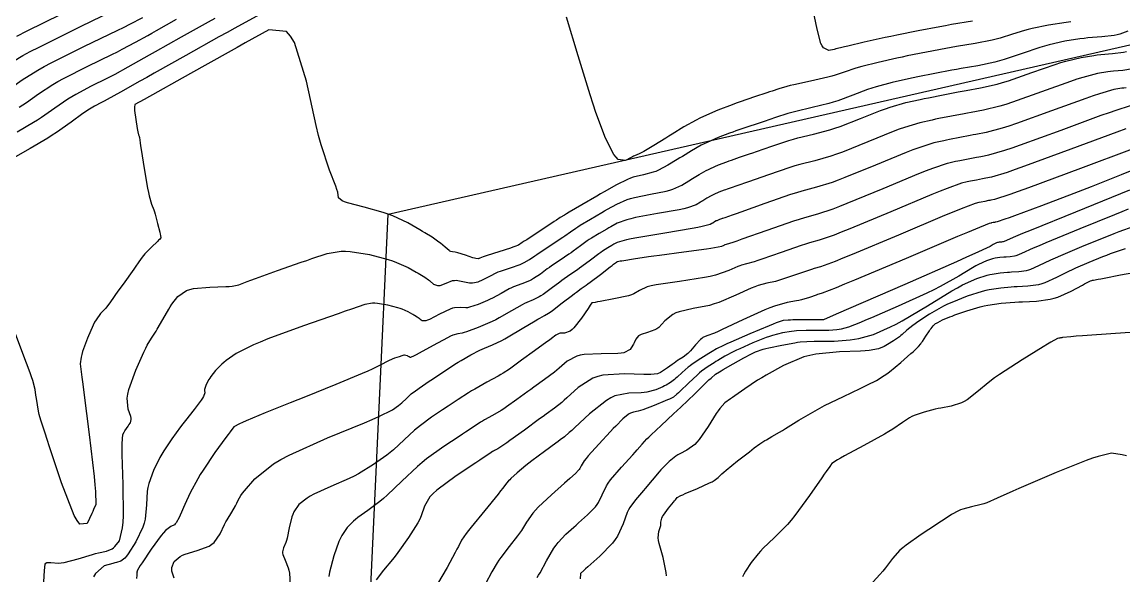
# Model space of a CAD drawing. Header units: metres. Extents: x 837476 to 838477, y 1189012 to 1191014.
# Drawn here: x 837650.1 to 837728.9, y 1190155.8 to 1190195.4 of the extents above; entities that cross this region are included whole.
import ezdxf

# ---------------------------------------------------------------- set-up
doc = ezdxf.new("R2010")
doc.units = ezdxf.units.M
doc.header["$LTSCALE"] = 0.3
for name, color, linetype in [('CORREDORVIA', 94, 'Continuous'), ('COTAS 10', 1, 'Continuous'), ('COTAS INT', 252, 'Continuous')]:
    doc.layers.add(name, color=color, linetype=linetype)

msp = doc.modelspace()

# ---------------------------------------------------------------- linework, layer by layer
at = {"layer": 'CORREDORVIA'}
msp.add_lwpolyline([(837910.676, 1191000.965), (838246.889, 1191005.3), (838347.391, 1190870.925), (838423.516, 1190628.699), (838450.215, 1190473.685), (838321.32, 1190375.615), (838242.09, 1190297.633), (838236.889, 1190068.622), (838166.593, 1189160.17), (837860.483, 1189307.124), (837593.191, 1189234.399), (837744.487, 1189686.609), (837700.859, 1189887.9), (837671.347, 1190075.087), (837676.273, 1190181.696), (837885.383, 1190229.429), (837983.184, 1190344.12), (837817.554, 1190502.187), (837798.033, 1190660.17), (837963.574, 1190795.982)], close=True, dxfattribs=at)
at = {"layer": 'COTAS 10'}
for points in [[(837649.304, 1190190.757), (837650.072, 1190191.299), (837651.192, 1190191.998), (837651.646, 1190192.246), (837652.162, 1190192.519), (837654.543, 1190193.704), (837656.88, 1190194.837), (837657.368, 1190195.077), (837657.787, 1190195.285), (837658.725, 1190195.769)], [(837651.582, 1190154.563), (837651.665, 1190156.22), (837651.731, 1190156.663), (837651.776, 1190156.736), (837651.833, 1190156.786), (837652.135, 1190156.787), (837652.666, 1190156.743), (837652.867, 1190156.765), (837653.091, 1190156.802), (837654.094, 1190157.06), (837655.107, 1190157.36), (837655.337, 1190157.423), (837655.545, 1190157.478), (837656.115, 1190157.607), (837656.517, 1190157.766), (837656.62, 1190157.839), (837656.719, 1190157.926), (837657.045, 1190158.347), (837657.268, 1190159.269), (837657.302, 1190159.672), (837657.324, 1190160.139), (837657.304, 1190162.356), (837657.242, 1190164.51), (837657.237, 1190164.936), (837657.237, 1190165.288), (837657.284, 1190165.946), (837657.373, 1190166.12), (837657.4, 1190166.167), (837657.428, 1190166.213), (837657.537, 1190166.377), (837657.654, 1190166.536), (837657.687, 1190166.58), (837657.72, 1190166.623), (837657.84, 1190166.776), (837657.889, 1190167.018), (837657.876, 1190167.117), (837657.852, 1190167.23), (837657.673, 1190167.751), (837657.601, 1190168.55), (837657.645, 1190168.837), (837657.718, 1190169.152), (837658.21, 1190170.531), (837658.791, 1190171.837), (837658.919, 1190172.107), (837659.034, 1190172.338), (837659.328, 1190172.842), (837659.574, 1190173.195), (837659.658, 1190173.33), (837659.749, 1190173.481), (837660.134, 1190174.164), (837660.563, 1190174.898), (837660.681, 1190175.082), (837660.799, 1190175.257), (837661.225, 1190175.82), (837661.833, 1190176.231), (837662.067, 1190176.31), (837662.329, 1190176.374), (837663.51, 1190176.481), (837664.659, 1190176.513), (837664.901, 1190176.53), (837665.111, 1190176.551), (837665.591, 1190176.654), (837666.175, 1190176.886), (837666.449, 1190176.988), (837666.773, 1190177.105), (837668.346, 1190177.664), (837670.042, 1190178.255), (837670.442, 1190178.393), (837670.812, 1190178.52), (837671.895, 1190178.884), (837672.902, 1190179.049), (837673.222, 1190179.05), (837673.561, 1190179.032), (837674.938, 1190178.806), (837676.271, 1190178.451), (837676.582, 1190178.352), (837676.869, 1190178.252), (837677.694, 1190177.886), (837678.279, 1190177.554), (837678.414, 1190177.476), (837678.538, 1190177.403), (837678.886, 1190177.187), (837679.15, 1190177.004), (837679.22, 1190176.951), (837679.289, 1190176.898), (837679.526, 1190176.698), (837679.801, 1190176.585), (837679.894, 1190176.585), (837679.994, 1190176.6), (837680.415, 1190176.769), (837680.884, 1190176.946), (837681.015, 1190176.965), (837681.147, 1190176.972), (837681.623, 1190176.891), (837682.082, 1190176.787), (837682.202, 1190176.78), (837682.318, 1190176.782), (837682.714, 1190176.868), (837683.078, 1190177.023), (837683.174, 1190177.069), (837683.268, 1190177.116), (837683.592, 1190177.299), (837684, 1190177.502), (837684.148, 1190177.562), (837684.31, 1190177.625), (837685.019, 1190177.864), (837685.718, 1190178.106), (837685.874, 1190178.17), (837686.014, 1190178.232), (837686.381, 1190178.446), (837686.763, 1190178.722), (837686.911, 1190178.824), (837687.078, 1190178.937), (837687.834, 1190179.437), (837688.594, 1190179.938), (837688.764, 1190180.052), (837688.915, 1190180.155), (837689.311, 1190180.438), (837689.702, 1190180.707), (837689.85, 1190180.801), (837690.015, 1190180.904), (837690.754, 1190181.345), (837691.559, 1190181.811), (837691.765, 1190181.93), (837691.965, 1190182.045), (837692.628, 1190182.42), (837693.374, 1190182.739), (837693.627, 1190182.817), (837693.898, 1190182.892), (837695.045, 1190183.127), (837696.167, 1190183.353), (837696.423, 1190183.422), (837696.656, 1190183.493), (837697.301, 1190183.775), (837697.79, 1190184.074), (837698.058, 1190184.238), (837698.539, 1190184.534), (837699.042, 1190184.817), (837699.19, 1190184.892), (837699.341, 1190184.965), (837699.92, 1190185.215), (837700.517, 1190185.445), (837700.68, 1190185.505), (837700.843, 1190185.563), (837701.422, 1190185.761), (837702.127, 1190185.999), (837702.368, 1190186.082), (837702.629, 1190186.173), (837703.738, 1190186.563), (837704.948, 1190186.962), (837705.273, 1190187.057), (837705.593, 1190187.147), (837706.713, 1190187.417), (837707.891, 1190187.728), (837708.248, 1190187.843), (837708.618, 1190187.971), (837710.068, 1190188.539), (837711.504, 1190189.109), (837711.865, 1190189.237), (837712.211, 1190189.354), (837713.33, 1190189.67), (837714.359, 1190189.899), (837714.647, 1190189.961), (837714.937, 1190190.022), (837715.999, 1190190.234), (837717.063, 1190190.433), (837717.354, 1190190.486), (837717.643, 1190190.538), (837718.678, 1190190.718), (837719.864, 1190190.992), (837720.249, 1190191.104), (837720.66, 1190191.231), (837722.346, 1190191.819), (837724.013, 1190192.404), (837724.41, 1190192.53), (837724.78, 1190192.64), (837725.883, 1190192.907), (837726.785, 1190193.048), (837727.028, 1190193.08), (837727.268, 1190193.107), (837728.109, 1190193.179), (837728.898, 1190193.287), (837729.105, 1190193.338)], [(837729.516, 1190186.339), (837725.831, 1190184.968), (837722.105, 1190183.59), (837721.372, 1190183.323), (837720.768, 1190183.106), (837719.662, 1190182.737), (837719.398, 1190182.692), (837719.324, 1190182.678), (837719.25, 1190182.665), (837718.978, 1190182.614), (837718.707, 1190182.56), (837718.559, 1190182.528), (837718.297, 1190182.47), (837717.295, 1190182.086), (837716.755, 1190181.865), (837716.101, 1190181.595), (837712.794, 1190180.205), (837709.476, 1190178.814), (837708.816, 1190178.543), (837708.268, 1190178.322), (837707.225, 1190177.934), (837706.759, 1190177.804), (837706.574, 1190177.746), (837706.366, 1190177.678), (837705.416, 1190177.349), (837704.43, 1190177.021), (837704.201, 1190176.952), (837703.989, 1190176.894), (837703.381, 1190176.763), (837702.746, 1190176.59), (837702.517, 1190176.505), (837702.265, 1190176.404), (837701.167, 1190175.902), (837699.938, 1190175.386), (837699.604, 1190175.275), (837699.273, 1190175.178), (837698.101, 1190174.944), (837697.091, 1190174.721), (837696.861, 1190174.631), (837696.653, 1190174.529), (837696.084, 1190174.058), (837695.633, 1190173.596), (837695.5, 1190173.5), (837695.362, 1190173.416), (837694.835, 1190173.228), (837694.37, 1190173.096), (837694.273, 1190173.049), (837694.189, 1190172.996), (837693.998, 1190172.764), (837693.874, 1190172.491), (837693.832, 1190172.412), (837693.787, 1190172.332), (837693.594, 1190172.03), (837693.147, 1190171.792), (837692.941, 1190171.752), (837692.7, 1190171.723), (837691.529, 1190171.713), (837690.3, 1190171.669), (837690.021, 1190171.619), (837689.769, 1190171.552), (837689.08, 1190171.175), (837688.519, 1190170.681), (837688.347, 1190170.54), (837688.168, 1190170.397), (837687.463, 1190169.869), (837686.703, 1190169.322), (837686.489, 1190169.168), (837686.275, 1190169.012), (837685.489, 1190168.44), (837684.736, 1190167.913), (837684.542, 1190167.785), (837684.354, 1190167.666), (837683.73, 1190167.3), (837683.174, 1190166.991), (837683.029, 1190166.906), (837682.89, 1190166.822), (837682.42, 1190166.522), (837681.819, 1190166.12), (837681.597, 1190165.971), (837681.349, 1190165.807), (837680.253, 1190165.079), (837679.027, 1190164.193), (837678.699, 1190163.929), (837678.374, 1190163.656), (837677.241, 1190162.605), (837676.198, 1190161.611), (837675.931, 1190161.376), (837675.674, 1190161.158), (837674.822, 1190160.512), (837674.113, 1190160.002), (837673.945, 1190159.868), (837673.79, 1190159.738), (837673.332, 1190159.298), (837672.957, 1190158.732), (837672.853, 1190158.524), (837672.749, 1190158.292), (837672.376, 1190157.268), (837672.081, 1190156.1), (837672.026, 1190155.778)], [(837729.012, 1190179.227), (837727.958, 1190178.85), (837727.674, 1190178.744), (837727.394, 1190178.638), (837726.41, 1190178.249), (837725.471, 1190177.844), (837725.219, 1190177.727), (837724.97, 1190177.608), (837724.101, 1190177.162), (837723.27, 1190176.787), (837723.046, 1190176.713), (837722.825, 1190176.652), (837722.044, 1190176.539), (837721.285, 1190176.503), (837721.076, 1190176.491), (837720.867, 1190176.477), (837720.12, 1190176.417), (837719.299, 1190176.286), (837719.045, 1190176.227), (837718.778, 1190176.158), (837717.717, 1190175.828), (837716.61, 1190175.392), (837716.315, 1190175.256), (837716.026, 1190175.114), (837715.021, 1190174.545), (837714.18, 1190173.996), (837713.993, 1190173.866), (837713.827, 1190173.746), (837713.395, 1190173.392), (837713.068, 1190173.099), (837712.967, 1190173.018), (837712.863, 1190172.936), (837712.452, 1190172.638), (837712.019, 1190172.368), (837711.901, 1190172.304), (837711.784, 1190172.245), (837711.366, 1190172.07), (837710.687, 1190171.949), (837710.405, 1190171.924), (837710.082, 1190171.903), (837708.575, 1190171.858), (837706.882, 1190171.695), (837706.441, 1190171.601), (837706.013, 1190171.485), (837704.57, 1190170.886), (837703.315, 1190170.18), (837703.005, 1190169.996), (837702.712, 1190169.818), (837701.792, 1190169.217), (837701.08, 1190168.715), (837700.92, 1190168.6), (837700.774, 1190168.495), (837700.38, 1190168.2), (837700.017, 1190167.802), (837699.892, 1190167.633), (837699.755, 1190167.437), (837699.172, 1190166.515), (837698.542, 1190165.594), (837698.376, 1190165.399), (837698.214, 1190165.229), (837697.658, 1190164.834), (837697.141, 1190164.571), (837697.003, 1190164.484), (837696.866, 1190164.392), (837696.393, 1190164.012), (837695.926, 1190163.555), (837695.794, 1190163.414), (837695.66, 1190163.266), (837695.167, 1190162.682), (837694.677, 1190162.087), (837694.546, 1190161.932), (837694.416, 1190161.782), (837693.963, 1190161.277), (837693.562, 1190160.726), (837693.464, 1190160.546), (837693.373, 1190160.355), (837693.094, 1190159.566), (837692.692, 1190158.685), (837692.523, 1190158.435), (837692.33, 1190158.182), (837691.425, 1190157.246), (837690.566, 1190156.477), (837690.401, 1190156.329), (837690.268, 1190156.209), (837690.05, 1190156.01), (837690.041, 1190155.996), (837690.039, 1190155.992), (837690.037, 1190155.989), (837690.033, 1190155.979), (837690.024, 1190155.624)]]:
    msp.add_lwpolyline(points, dxfattribs=at)
at = {"layer": 'COTAS INT'}
for points in [[(837648.902, 1190192.31), (837650.115, 1190193.034), (837650.656, 1190193.321), (837651.286, 1190193.646), (837654.305, 1190195.134), (837657.255, 1190196.559)], [(837654.066, 1190196.564), (837650.411, 1190194.774), (837649.666, 1190194.397)], [(837718.087, 1190195.507), (837716.591, 1190195.247), (837716.172, 1190195.171), (837715.75, 1190195.095), (837714.212, 1190194.806), (837712.675, 1190194.499), (837712.256, 1190194.411), (837711.838, 1190194.322), (837710.351, 1190193.99), (837709.161, 1190193.714), (837708.931, 1190193.661), (837708.745, 1190193.617), (837708.433, 1190193.54), (837708.32, 1190193.511), (837708.26, 1190193.498), (837708.188, 1190193.482), (837707.821, 1190193.403), (837707.419, 1190193.58), (837707.325, 1190193.725), (837707.238, 1190193.911), (837706.985, 1190194.93), (837706.595, 1190196.734)], [(837667.097, 1190195.982), (837665.306, 1190195.006), (837664.745, 1190194.696), (837664.155, 1190194.37), (837661.787, 1190193.048), (837659.516, 1190191.774), (837658.988, 1190191.478), (837658.503, 1190191.205), (837657.115, 1190190.424), (837656.158, 1190189.891), (837655.945, 1190189.775), (837655.755, 1190189.672), (837655.258, 1190189.415), (837654.788, 1190189.137), (837654.616, 1190189.021), (837654.425, 1190188.888), (837653.582, 1190188.268), (837652.545, 1190187.537), (837652.232, 1190187.335), (837651.908, 1190187.132), (837650.644, 1190186.4), (837649.429, 1190185.712)], [(837663.862, 1190195.683), (837663.382, 1190195.417), (837661.454, 1190194.342), (837659.606, 1190193.305), (837659.176, 1190193.063), (837658.782, 1190192.842), (837657.651, 1190192.206), (837656.701, 1190191.689), (837656.419, 1190191.542), (837656.13, 1190191.394), (837655.019, 1190190.845), (837653.913, 1190190.264), (837653.626, 1190190.096), (837653.347, 1190189.924), (837652.412, 1190189.278), (837651.465, 1190188.611), (837651.179, 1190188.426), (837650.883, 1190188.24), (837649.727, 1190187.571)], [(837649.857, 1190189.349), (837650.125, 1190189.516), (837650.384, 1190189.684), (837651.242, 1190190.289), (837652.27, 1190190.961), (837652.636, 1190191.171), (837653.037, 1190191.392), (837654.781, 1190192.274), (837656.505, 1190193.116), (837656.893, 1190193.31), (837657.244, 1190193.487), (837658.188, 1190193.987), (837659.06, 1190194.478), (837659.365, 1190194.649), (837659.696, 1190194.835), (837661.122, 1190195.635)], [(837725.121, 1190195.446), (837724.787, 1190195.403), (837723.543, 1190195.208), (837722.374, 1190194.971), (837722.085, 1190194.902), (837721.812, 1190194.83), (837720.952, 1190194.559), (837720.081, 1190194.287), (837719.8, 1190194.216), (837719.503, 1190194.147), (837718.284, 1190193.91), (837716.942, 1190193.677), (837716.566, 1190193.61), (837716.188, 1190193.541), (837714.808, 1190193.282), (837713.429, 1190193.007), (837713.053, 1190192.928), (837712.678, 1190192.848), (837711.344, 1190192.55), (837710.178, 1190192.261), (837709.909, 1190192.186), (837709.665, 1190192.114), (837708.978, 1190191.873), (837708.275, 1190191.634), (837708.02, 1190191.563), (837707.739, 1190191.49), (837706.508, 1190191.21), (837705.308, 1190190.947), (837705.047, 1190190.886), (837704.817, 1190190.83), (837704.244, 1190190.666), (837703.749, 1190190.496), (837703.568, 1190190.435), (837703.368, 1190190.368), (837702.488, 1190190.077), (837701.474, 1190189.73), (837701.19, 1190189.628), (837700.904, 1190189.523), (837699.859, 1190189.122), (837698.847, 1190188.685), (837698.582, 1190188.557), (837698.324, 1190188.426), (837697.445, 1190187.93), (837696.604, 1190187.413), (837696.37, 1190187.269), (837696.135, 1190187.125), (837695.279, 1190186.603), (837694.564, 1190186.177), (837694.417, 1190186.094), (837694.293, 1190186.027), (837694.027, 1190185.908), (837693.835, 1190185.839), (837693.756, 1190185.802), (837693.667, 1190185.758), (837693.254, 1190185.536), (837692.741, 1190185.616), (837692.588, 1190185.762), (837692.432, 1190185.961), (837691.83, 1190187.13), (837691.146, 1190188.955), (837690.937, 1190189.569), (837690.72, 1190190.23), (837689.868, 1190193.009), (837689.048, 1190195.774)], [(837729.221, 1190194.785), (837728.644, 1190194.566), (837728.45, 1190194.519), (837728.241, 1190194.478), (837727.361, 1190194.381), (837726.36, 1190194.296), (837726.075, 1190194.263), (837725.786, 1190194.226), (837724.713, 1190194.058), (837723.577, 1190193.806), (837723.248, 1190193.716), (837722.912, 1190193.617), (837721.649, 1190193.189), (837720.37, 1190192.759), (837720.025, 1190192.66), (837719.683, 1190192.569), (837718.481, 1190192.314), (837717.293, 1190192.108), (837716.96, 1190192.048), (837716.625, 1190191.987), (837715.403, 1190191.758), (837714.183, 1190191.514), (837713.85, 1190191.444), (837713.518, 1190191.374), (837712.337, 1190191.11), (837711.194, 1190190.807), (837710.887, 1190190.712), (837710.584, 1190190.611), (837709.523, 1190190.206), (837708.447, 1190189.803), (837708.134, 1190189.703), (837707.815, 1190189.609), (837706.61, 1190189.313), (837705.451, 1190189.047), (837705.16, 1190188.972), (837704.883, 1190188.896), (837703.991, 1190188.615), (837703.189, 1190188.334), (837702.747, 1190188.184), (837701.955, 1190187.919), (837701.158, 1190187.647), (837700.935, 1190187.566), (837700.71, 1190187.484), (837699.889, 1190187.169), (837699.094, 1190186.825), (837698.886, 1190186.724), (837698.683, 1190186.622), (837697.992, 1190186.232), (837697.331, 1190185.826), (837697.147, 1190185.713), (837696.962, 1190185.6), (837696.29, 1190185.189), (837695.61, 1190184.835), (837695.42, 1190184.758), (837695.23, 1190184.69), (837694.536, 1190184.517), (837693.815, 1190184.337), (837693.607, 1190184.263), (837693.396, 1190184.179), (837692.605, 1190183.79), (837691.731, 1190183.296), (837691.468, 1190183.145), (837691.196, 1190182.988), (837690.135, 1190182.373), (837689.217, 1190181.834), (837689.034, 1190181.726), (837688.882, 1190181.635), (837688.593, 1190181.453), (837688.309, 1190181.26), (837688.16, 1190181.162), (837687.981, 1190181.044), (837687.082, 1190180.457), (837686.187, 1190179.872), (837686.01, 1190179.756), (837685.865, 1190179.66), (837685.597, 1190179.479), (837685.343, 1190179.374), (837685.206, 1190179.327), (837685.04, 1190179.272), (837684.202, 1190179.004), (837683.368, 1190178.742), (837683.205, 1190178.69), (837683.071, 1190178.646), (837682.835, 1190178.562), (837682.789, 1190178.536), (837682.776, 1190178.529), (837682.762, 1190178.523), (837682.711, 1190178.501), (837682.539, 1190178.528), (837682.45, 1190178.553), (837682.343, 1190178.585), (837681.805, 1190178.762), (837681.264, 1190178.935), (837681.154, 1190178.965), (837681.062, 1190178.986), (837680.875, 1190178.998), (837680.751, 1190179.024), (837680.698, 1190179.054), (837680.638, 1190179.095), (837680.354, 1190179.328), (837680.007, 1190179.621), (837679.907, 1190179.699), (837679.804, 1190179.776), (837679.418, 1190180.044), (837678.908, 1190180.36), (837678.727, 1190180.466), (837678.53, 1190180.582), (837677.672, 1190181.068), (837676.604, 1190181.57), (837676.273, 1190181.696), (837675.926, 1190181.816), (837674.548, 1190182.201), (837673.369, 1190182.514), (837673.149, 1190182.589), (837672.975, 1190182.658), (837672.728, 1190182.864), (837672.659, 1190183.272), (837672.597, 1190183.469), (837672.517, 1190183.701), (837672.071, 1190184.843), (837671.472, 1190186.658), (837671.296, 1190187.315), (837671.115, 1190188.039), (837670.421, 1190191.21), (837669.57, 1190193.967), (837669.289, 1190194.429), (837668.989, 1190194.761), (837667.742, 1190194.871), (837666.044, 1190193.942), (837665.459, 1190193.619), (837664.824, 1190193.266), (837662.119, 1190191.755), (837658.807, 1190189.897), (837658.151, 1190189.529), (837658.111, 1190189.34), (837658.114, 1190189.236), (837658.122, 1190189.11), (837658.201, 1190188.471), (837658.305, 1190187.823), (837658.328, 1190187.693), (837658.35, 1190187.583), (837658.41, 1190187.363), (837658.446, 1190187.284), (837658.453, 1190187.263), (837658.458, 1190187.242), (837658.465, 1190187.172), (837658.515, 1190186.791), (837658.548, 1190186.575), (837658.589, 1190186.311), (837658.804, 1190184.957), (837659.05, 1190183.552), (837659.11, 1190183.256), (837659.167, 1190183.001), (837659.343, 1190182.413), (837659.502, 1190182.001), (837659.548, 1190181.857), (837659.595, 1190181.699), (837659.772, 1190181.019), (837659.919, 1190180.398), (837659.947, 1190180.278), (837659.97, 1190180.18), (837660.005, 1190180.013), (837659.901, 1190179.895), (837659.835, 1190179.828), (837659.753, 1190179.746), (837659.323, 1190179.328), (837658.859, 1190178.856), (837658.756, 1190178.741), (837658.663, 1190178.633), (837658.419, 1190178.3), (837658.16, 1190177.905), (837658.058, 1190177.757), (837657.943, 1190177.593), (837657.419, 1190176.864), (837656.885, 1190176.125), (837656.763, 1190175.955), (837656.653, 1190175.8), (837656.351, 1190175.365), (837656.111, 1190175.039), (837656.039, 1190174.954), (837655.966, 1190174.87), (837655.684, 1190174.584), (837655.362, 1190174.148), (837655.262, 1190173.969), (837655.159, 1190173.766), (837654.749, 1190172.823), (837654.404, 1190171.872), (837654.341, 1190171.663), (837654.293, 1190171.478), (837654.235, 1190171.006), (837654.354, 1190170.035), (837654.416, 1190169.535), (837654.491, 1190168.934), (837654.868, 1190165.932), (837655.22, 1190162.944), (837655.279, 1190162.352), (837655.322, 1190161.862), (837655.34, 1190160.944), (837655.19, 1190160.582), (837655.127, 1190160.442), (837655.055, 1190160.285), (837654.718, 1190159.578), (837654.195, 1190159.528), (837654.006, 1190159.785), (837653.799, 1190160.16), (837652.889, 1190162.497), (837652.034, 1190165.071), (837651.86, 1190165.596), (837651.714, 1190166.04), (837651.414, 1190166.965), (837651.303, 1190167.375), (837651.275, 1190167.494), (837651.25, 1190167.615), (837651.169, 1190168.071), (837651.101, 1190168.526), (837651.083, 1190168.646), (837651.066, 1190168.764), (837651.007, 1190169.168), (837650.838, 1190169.798), (837650.751, 1190170.057), (837650.647, 1190170.354), (837650.129, 1190171.736), (837649.606, 1190173.145)], [(837729.556, 1190192.096), (837728.858, 1190191.977), (837728.175, 1190191.919), (837727.981, 1190191.896), (837727.784, 1190191.871), (837727.052, 1190191.756), (837725.983, 1190191.475), (837725.573, 1190191.345), (837725.114, 1190191.191), (837723.043, 1190190.448), (837720.949, 1190189.703), (837720.474, 1190189.548), (837720.045, 1190189.415), (837718.875, 1190189.122), (837717.994, 1190188.969), (837717.748, 1190188.925), (837717.5, 1190188.88), (837716.595, 1190188.71), (837715.691, 1190188.529), (837715.444, 1190188.478), (837715.199, 1190188.425), (837714.324, 1190188.23), (837713.228, 1190187.9), (837712.843, 1190187.763), (837712.423, 1190187.606), (837710.613, 1190186.873), (837708.79, 1190186.14), (837708.361, 1190185.983), (837707.966, 1190185.847), (837706.815, 1190185.52), (837705.736, 1190185.246), (837705.386, 1190185.143), (837705.014, 1190185.028), (837703.485, 1190184.512), (837702.069, 1190184.012), (837701.768, 1190183.906), (837701.506, 1190183.815), (837700.527, 1190183.48), (837700.425, 1190183.443), (837700.323, 1190183.405), (837699.95, 1190183.262), (837699.588, 1190183.106), (837699.493, 1190183.06), (837699.401, 1190183.013), (837699.086, 1190182.836), (837698.786, 1190182.651), (837698.702, 1190182.6), (837698.618, 1190182.548), (837698.312, 1190182.361), (837697.702, 1190182.151), (837697.426, 1190182.085), (837697.104, 1190182.016), (837695.554, 1190181.736), (837693.982, 1190181.447), (837693.646, 1190181.372), (837693.352, 1190181.298), (837692.651, 1190181.049), (837692.199, 1190180.794), (837692.063, 1190180.716), (837691.922, 1190180.634), (837691.373, 1190180.316), (837690.814, 1190179.973), (837690.666, 1190179.877), (837690.522, 1190179.78), (837690.029, 1190179.423), (837689.521, 1190179.049), (837689.367, 1190178.941), (837689.208, 1190178.831), (837688.587, 1190178.416), (837687.969, 1190178.002), (837687.811, 1190177.892), (837687.66, 1190177.784), (837687.165, 1190177.413), (837686.685, 1190177.09), (837686.543, 1190177.012), (837686.396, 1190176.94), (837685.836, 1190176.724), (837685.252, 1190176.507), (837685.09, 1190176.435), (837684.929, 1190176.358), (837684.349, 1190176.036), (837683.747, 1190175.697), (837683.572, 1190175.608), (837683.393, 1190175.523), (837682.718, 1190175.235), (837682.097, 1190175.036), (837681.953, 1190175.007), (837681.82, 1190174.99), (837681.441, 1190175.02), (837681.029, 1190175.009), (837680.877, 1190174.966), (837680.707, 1190174.905), (837679.954, 1190174.54), (837679.237, 1190174.176), (837679.09, 1190174.116), (837678.964, 1190174.074), (837678.697, 1190174.068), (837678.57, 1190174.175), (837678.533, 1190174.203), (837678.496, 1190174.232), (837678.354, 1190174.33), (837678.168, 1190174.445), (837678.101, 1190174.485), (837678.029, 1190174.527), (837677.715, 1190174.705), (837677.273, 1190174.901), (837677.12, 1190174.954), (837676.953, 1190175.008), (837676.238, 1190175.198), (837675.5, 1190175.319), (837675.319, 1190175.328), (837675.147, 1190175.328), (837674.608, 1190175.239), (837673.644, 1190174.91), (837673.205, 1190174.757), (837672.691, 1190174.578), (837670.212, 1190173.711), (837667.669, 1190172.774), (837667.115, 1190172.551), (837666.626, 1190172.344), (837665.4, 1190171.731), (837664.684, 1190171.234), (837664.516, 1190171.101), (837664.36, 1190170.97), (837663.909, 1190170.51), (837663.585, 1190170.085), (837663.512, 1190169.976), (837663.444, 1190169.869), (837663.257, 1190169.514), (837663.153, 1190169.221), (837663.137, 1190169.154), (837663.128, 1190169.093), (837663.143, 1190168.924), (837663.061, 1190168.663), (837662.99, 1190168.545), (837662.899, 1190168.406), (837662.395, 1190167.74), (837661.761, 1190166.933), (837661.588, 1190166.707), (837661.415, 1190166.479), (837660.801, 1190165.642), (837660.227, 1190164.78), (837660.08, 1190164.536), (837659.938, 1190164.289), (837659.472, 1190163.376), (837659.132, 1190162.431), (837659.07, 1190162.164), (837659.023, 1190161.895), (837658.968, 1190160.902), (837658.875, 1190159.884), (837658.803, 1190159.599), (837658.711, 1190159.313), (837658.213, 1190158.267), (837657.666, 1190157.412), (837657.544, 1190157.246), (837657.435, 1190157.11), (837657.146, 1190156.875), (837656.837, 1190156.802), (837656.714, 1190156.769), (837656.577, 1190156.73), (837655.947, 1190156.542), (837655.315, 1190156.015), (837655.176, 1190155.763)], [(837729.083, 1190190.73), (837728.934, 1190190.713), (837728.783, 1190190.694), (837728.222, 1190190.606), (837727.186, 1190190.309), (837726.736, 1190190.159), (837726.214, 1190189.978), (837723.74, 1190189.078), (837721.238, 1190188.175), (837720.698, 1190187.992), (837720.225, 1190187.838), (837719.072, 1190187.526), (837718.345, 1190187.4), (837718.142, 1190187.363), (837717.938, 1190187.326), (837717.191, 1190187.186), (837716.445, 1190187.037), (837716.241, 1190186.994), (837716.039, 1190186.951), (837715.317, 1190186.79), (837714.245, 1190186.447), (837713.821, 1190186.289), (837713.343, 1190186.103), (837711.158, 1190185.206), (837708.961, 1190184.309), (837708.475, 1190184.123), (837708.042, 1190183.965), (837706.918, 1190183.623), (837705.879, 1190183.346), (837705.5, 1190183.228), (837705.08, 1190183.094), (837703.232, 1190182.46), (837701.509, 1190181.85), (837701.168, 1190181.73), (837700.885, 1190181.63), (837700.357, 1190181.446), (837700.211, 1190181.396), (837700.171, 1190181.381), (837700.13, 1190181.366), (837699.98, 1190181.309), (837699.835, 1190181.246), (837699.797, 1190181.228), (837699.76, 1190181.209), (837699.633, 1190181.138), (837699.513, 1190181.064), (837699.445, 1190181.022), (837699.323, 1190180.947), (837698.748, 1190180.809), (837698.429, 1190180.749), (837698.041, 1190180.679), (837696.063, 1190180.346), (837694.065, 1190180.002), (837693.665, 1190179.926), (837693.33, 1190179.858), (837692.674, 1190179.679), (837692.432, 1190179.542), (837692.36, 1190179.501), (837692.284, 1190179.458), (837691.991, 1190179.288), (837691.612, 1190179.043), (837691.483, 1190178.952), (837691.342, 1190178.852), (837690.747, 1190178.408), (837690.127, 1190177.944), (837689.971, 1190177.831), (837689.821, 1190177.724), (837689.339, 1190177.396), (837688.859, 1190177.066), (837688.712, 1190176.96), (837688.558, 1190176.846), (837687.95, 1190176.38), (837687.356, 1190175.947), (837687.211, 1190175.855), (837687.075, 1190175.775), (837686.653, 1190175.583), (837686.194, 1190175.39), (837686.033, 1190175.308), (837685.858, 1190175.214), (837685.106, 1190174.773), (837684.226, 1190174.277), (837683.97, 1190174.148), (837683.709, 1190174.023), (837682.722, 1190173.602), (837681.876, 1190173.29), (837681.704, 1190173.235), (837681.559, 1190173.192), (837681.259, 1190173.149), (837680.912, 1190173.047), (837680.738, 1190172.967), (837680.53, 1190172.865), (837679.494, 1190172.311), (837678.48, 1190171.752), (837678.285, 1190171.647), (837678.128, 1190171.563), (837677.868, 1190171.438), (837677.851, 1190171.452), (837677.841, 1190171.46), (837677.822, 1190171.473), (837677.797, 1190171.488), (837677.789, 1190171.494), (837677.779, 1190171.499), (837677.737, 1190171.523), (837677.677, 1190171.549), (837677.657, 1190171.557), (837677.634, 1190171.564), (837677.538, 1190171.589), (837677.439, 1190171.606), (837677.415, 1190171.607), (837677.392, 1190171.607), (837677.32, 1190171.595), (837677.19, 1190171.551), (837677.131, 1190171.53), (837677.062, 1190171.506), (837676.73, 1190171.39), (837676.35, 1190171.239), (837676.251, 1190171.194), (837676.155, 1190171.147), (837675.832, 1190170.964), (837675.139, 1190170.625), (837674.81, 1190170.48), (837674.421, 1190170.313), (837672.522, 1190169.523), (837670.358, 1190168.642), (837669.801, 1190168.416), (837669.264, 1190168.199), (837667.478, 1190167.481), (837666.12, 1190166.924), (837665.852, 1190166.807), (837665.631, 1190166.707), (837665.223, 1190166.483), (837664.954, 1190166.131), (837664.82, 1190165.949), (837664.661, 1190165.732), (837663.875, 1190164.644), (837663.024, 1190163.397), (837662.824, 1190163.079), (837662.64, 1190162.773), (837662.106, 1190161.765), (837661.72, 1190160.929), (837661.631, 1190160.731), (837661.548, 1190160.547), (837661.31, 1190160.004), (837661.102, 1190159.631), (837661.039, 1190159.555), (837660.973, 1190159.49), (837660.714, 1190159.354), (837660.331, 1190159.069), (837660.188, 1190158.911), (837660.027, 1190158.718), (837659.312, 1190157.737), (837658.654, 1190156.762), (837658.53, 1190156.573), (837658.431, 1190156.419), (837658.284, 1190156.158), (837658.297, 1190156.124), (837658.299, 1190156.104), (837658.296, 1190156.065), (837658.283, 1190155.976), (837658.279, 1190155.935), (837658.274, 1190155.886), (837658.25, 1190155.649)], [(837660.968, 1190155.662), (837660.794, 1190156.164), (837660.785, 1190156.295), (837660.792, 1190156.422), (837660.96, 1190156.852), (837661.379, 1190157.222), (837661.545, 1190157.312), (837661.733, 1190157.396), (837662.593, 1190157.653), (837663.458, 1190157.97), (837663.649, 1190158.091), (837663.819, 1190158.228), (837664.259, 1190158.844), (837664.568, 1190159.516), (837664.656, 1190159.687), (837664.745, 1190159.853), (837665.075, 1190160.399), (837665.35, 1190160.837), (837665.405, 1190160.935), (837665.45, 1190161.023), (837665.537, 1190161.254), (837665.735, 1190161.586), (837665.85, 1190161.737), (837665.991, 1190161.914), (837666.719, 1190162.766), (837668.065, 1190163.835), (837668.597, 1190164.149), (837669.197, 1190164.47), (837671.937, 1190165.695), (837674.59, 1190166.78), (837675.136, 1190167.014), (837675.6, 1190167.218), (837676.591, 1190167.715), (837677.022, 1190168.027), (837677.132, 1190168.115), (837677.239, 1190168.203), (837677.592, 1190168.528), (837677.928, 1190168.84), (837678.025, 1190168.921), (837678.122, 1190168.999), (837678.486, 1190169.262), (837678.971, 1190169.585), (837679.144, 1190169.702), (837679.335, 1190169.829), (837680.165, 1190170.387), (837681.05, 1190170.965), (837681.275, 1190171.105), (837681.491, 1190171.237), (837682.198, 1190171.641), (837682.829, 1190171.964), (837682.997, 1190172.044), (837683.163, 1190172.12), (837683.735, 1190172.361), (837684.398, 1190172.668), (837684.621, 1190172.786), (837684.86, 1190172.918), (837685.864, 1190173.51), (837686.787, 1190174.07), (837686.976, 1190174.181), (837687.136, 1190174.272), (837687.471, 1190174.443), (837687.753, 1190174.609), (837687.879, 1190174.698), (837688.027, 1190174.805), (837688.734, 1190175.347), (837689.456, 1190175.908), (837689.613, 1190176.027), (837689.75, 1190176.131), (837690.091, 1190176.375), (837690.435, 1190176.618), (837690.574, 1190176.721), (837690.733, 1190176.839), (837691.465, 1190177.393), (837692.163, 1190177.925), (837692.299, 1190178.028), (837692.411, 1190178.112), (837692.61, 1190178.259), (837692.647, 1190178.281), (837692.657, 1190178.286), (837692.666, 1190178.291), (837692.697, 1190178.309), (837692.888, 1190178.349), (837692.998, 1190178.369), (837693.134, 1190178.392), (837693.831, 1190178.508), (837694.906, 1190178.668), (837695.28, 1190178.72), (837695.688, 1190178.775), (837697.434, 1190178.998), (837699.047, 1190179.211), (837699.37, 1190179.259), (837699.639, 1190179.303), (837700.165, 1190179.42), (837700.321, 1190179.491), (837700.356, 1190179.505), (837700.389, 1190179.517), (837700.479, 1190179.542), (837700.968, 1190179.703), (837701.252, 1190179.801), (837701.601, 1190179.923), (837703.396, 1190180.557), (837705.3, 1190181.214), (837705.717, 1190181.351), (837706.086, 1190181.468), (837707.02, 1190181.727), (837708.117, 1190182.084), (837708.589, 1190182.263), (837709.133, 1190182.477), (837711.703, 1190183.539), (837714.262, 1190184.6), (837714.799, 1190184.814), (837715.261, 1190184.993), (837716.31, 1190185.35), (837716.879, 1190185.477), (837717.039, 1190185.511), (837717.199, 1190185.544), (837717.787, 1190185.662), (837718.375, 1190185.772), (837718.536, 1190185.802), (837718.696, 1190185.83), (837719.269, 1190185.93), (837720.406, 1190186.261), (837720.923, 1190186.435), (837721.527, 1190186.646), (837724.437, 1190187.708), (837727.315, 1190188.765), (837727.898, 1190188.973), (837728.389, 1190189.144), (837729.392, 1190189.455)], [(837729.061, 1190187.787), (837728.416, 1190187.552), (837725.134, 1190186.338), (837721.816, 1190185.118), (837721.147, 1190184.879), (837720.587, 1190184.684), (837719.465, 1190184.334), (837719.047, 1190184.261), (837718.93, 1190184.24), (837718.812, 1190184.218), (837718.382, 1190184.138), (837717.953, 1190184.052), (837717.836, 1190184.027), (837717.719, 1190184.003), (837717.303, 1190183.91), (837716.278, 1190183.54), (837715.777, 1190183.34), (837715.182, 1190183.098), (837712.249, 1190181.872), (837709.304, 1190180.646), (837708.702, 1190180.403), (837708.193, 1190180.203), (837707.123, 1190179.83), (837706.422, 1190179.636), (837706.146, 1190179.548), (837705.833, 1190179.446), (837704.406, 1190178.953), (837703.016, 1190178.472), (837702.726, 1190178.377), (837702.479, 1190178.298), (837701.93, 1190178.152), (837701.567, 1190178.054), (837701.437, 1190178.005), (837701.293, 1190177.947), (837700.666, 1190177.661), (837699.691, 1190177.332), (837699.328, 1190177.248), (837698.925, 1190177.166), (837697.134, 1190176.892), (837695.443, 1190176.637), (837695.104, 1190176.567), (837694.82, 1190176.496), (837694.26, 1190176.243), (837693.86, 1190175.995), (837693.678, 1190175.928), (837693.464, 1190175.863), (837692.433, 1190175.634), (837691.44, 1190175.454), (837691.25, 1190175.42), (837691.098, 1190175.392), (837690.856, 1190175.347), (837690.74, 1190175.179), (837690.668, 1190175.074), (837690.578, 1190174.943), (837690.106, 1190174.257), (837689.565, 1190173.574), (837689.431, 1190173.445), (837689.304, 1190173.342), (837688.903, 1190173.188), (837688.591, 1190173.177), (837688.52, 1190173.164), (837688.456, 1190173.148), (837688.282, 1190173.052), (837687.968, 1190172.803), (837687.816, 1190172.69), (837687.636, 1190172.558), (837686.753, 1190171.919), (837685.827, 1190171.255), (837685.621, 1190171.106), (837685.437, 1190170.973), (837684.951, 1190170.621), (837684.495, 1190170.323), (837684.33, 1190170.224), (837684.147, 1190170.118), (837683.344, 1190169.675), (837682.473, 1190169.189), (837682.247, 1190169.057), (837682.028, 1190168.925), (837681.293, 1190168.454), (837680.577, 1190167.974), (837680.16, 1190167.696), (837679.37, 1190167.171), (837678.575, 1190166.596), (837678.362, 1190166.425), (837678.151, 1190166.248), (837677.416, 1190165.566), (837676.645, 1190164.858), (837676.413, 1190164.665), (837676.172, 1190164.474), (837675.23, 1190163.793), (837674.155, 1190163.142), (837673.829, 1190162.97), (837673.491, 1190162.801), (837672.168, 1190162.219), (837670.963, 1190161.68), (837670.699, 1190161.539), (837670.466, 1190161.401), (837669.873, 1190160.931), (837669.529, 1190160.404), (837669.451, 1190160.23), (837669.381, 1190160.044), (837669.193, 1190159.272), (837669.047, 1190158.536), (837669.004, 1190158.373), (837668.96, 1190158.227), (837668.791, 1190157.847), (837668.702, 1190157.548), (837668.707, 1190157.453), (837668.727, 1190157.353), (837668.907, 1190156.95), (837669.124, 1190156.416), (837669.168, 1190156.234), (837669.203, 1190156.037), (837669.27, 1190155.203)], [(837730.444, 1190185.211), (837728.729, 1190184.513), (837726.581, 1190183.653), (837725.967, 1190183.413), (837725.345, 1190183.171), (837723.027, 1190182.293), (837721.098, 1190181.579), (837720.721, 1190181.441), (837720.411, 1190181.329), (837719.859, 1190181.141), (837719.749, 1190181.122), (837719.718, 1190181.117), (837719.687, 1190181.111), (837719.574, 1190181.09), (837719.461, 1190181.067), (837719.43, 1190181.061), (837719.399, 1190181.054), (837719.29, 1190181.03), (837718.311, 1190180.632), (837717.733, 1190180.391), (837717.021, 1190180.092), (837713.339, 1190178.538), (837709.647, 1190176.983), (837708.93, 1190176.683), (837708.344, 1190176.44), (837707.328, 1190176.037), (837707.095, 1190175.973), (837707.003, 1190175.943), (837706.899, 1190175.909), (837706.425, 1190175.746), (837705.845, 1190175.57), (837705.675, 1190175.528), (837705.5, 1190175.489), (837704.832, 1190175.374), (837703.924, 1190175.127), (837703.597, 1190175.005), (837703.238, 1190174.86), (837701.668, 1190174.144), (837700.184, 1190173.44), (837699.88, 1190173.303), (837699.621, 1190173.191), (837699.069, 1190172.996), (837698.795, 1190172.878), (837698.711, 1190172.815), (837698.624, 1190172.739), (837698.281, 1190172.354), (837697.921, 1190171.934), (837697.822, 1190171.836), (837697.725, 1190171.745), (837697.379, 1190171.482), (837697.092, 1190171.3), (837697.032, 1190171.26), (837696.981, 1190171.225), (837696.865, 1190171.136), (837696.738, 1190171.034), (837696.679, 1190170.991), (837696.61, 1190170.941), (837696.275, 1190170.708), (837695.919, 1190170.474), (837695.837, 1190170.423), (837695.762, 1190170.379), (837695.548, 1190170.271), (837695.082, 1190170.231), (837694.848, 1190170.23), (837694.568, 1190170.234), (837693.179, 1190170.281), (837691.647, 1190170.177), (837691.278, 1190170.084), (837690.932, 1190169.964), (837689.879, 1190169.299), (837689.071, 1190168.558), (837688.879, 1190168.389), (837688.701, 1190168.237), (837688.173, 1190167.819), (837687.578, 1190167.389), (837687.357, 1190167.229), (837687.112, 1190167.051), (837686.026, 1190166.259), (837684.977, 1190165.502), (837684.754, 1190165.346), (837684.562, 1190165.213), (837684.115, 1190164.926), (837683.874, 1190164.792), (837683.812, 1190164.755), (837683.751, 1190164.719), (837683.548, 1190164.589), (837683.061, 1190164.265), (837682.823, 1190164.106), (837682.539, 1190163.917), (837681.137, 1190162.987), (837679.756, 1190161.969), (837679.486, 1190161.725), (837679.264, 1190161.497), (837678.867, 1190160.812), (837678.644, 1190160.117), (837678.532, 1190159.884), (837678.398, 1190159.632), (837677.735, 1190158.576), (837676.971, 1190157.502), (837676.774, 1190157.241), (837676.583, 1190156.994), (837675.947, 1190156.233), (837675.422, 1190155.556)], [(837729.334, 1190183.423), (837728.684, 1190183.161), (837725.455, 1190181.847), (837722.288, 1190180.553), (837721.678, 1190180.303), (837721.182, 1190180.099), (837720.356, 1190179.754), (837720.284, 1190179.721), (837720.264, 1190179.715), (837720.245, 1190179.71), (837720.177, 1190179.7), (837720.111, 1190179.697), (837720.093, 1190179.696), (837720.075, 1190179.694), (837720.01, 1190179.689), (837719.939, 1190179.678), (837719.917, 1190179.673), (837719.894, 1190179.667), (837719.802, 1190179.638), (837719.674, 1190179.58), (837719.628, 1190179.556), (837719.578, 1190179.528), (837719.36, 1190179.396), (837718.271, 1190178.883), (837717.672, 1190178.615), (837716.945, 1190178.293), (837713.243, 1190176.673), (837708.33, 1190174.535), (837707.439, 1190174.147), (837707.436, 1190174.147), (837707.435, 1190174.146), (837707.228, 1190174.146), (837706.115, 1190174.143), (837705.247, 1190174.134), (837705.064, 1190174.129), (837704.906, 1190174.122), (837704.54, 1190174.09), (837704.051, 1190173.92), (837703.816, 1190173.827), (837703.537, 1190173.713), (837702.167, 1190173.136), (837700.794, 1190172.542), (837700.513, 1190172.417), (837700.275, 1190172.31), (837699.771, 1190172.066), (837699.462, 1190171.88), (837699.346, 1190171.81), (837699.217, 1190171.731), (837698.642, 1190171.375), (837698.036, 1190170.972), (837697.888, 1190170.863), (837697.748, 1190170.755), (837697.313, 1190170.376), (837696.956, 1190170.04), (837696.864, 1190169.96), (837696.776, 1190169.886), (837696.487, 1190169.665), (837696.161, 1190169.474), (837696.05, 1190169.418), (837695.931, 1190169.36), (837695.424, 1190169.143), (837694.787, 1190168.97), (837694.585, 1190168.941), (837694.372, 1190168.919), (837693.509, 1190168.909), (837692.506, 1190168.706), (837692.204, 1190168.564), (837691.892, 1190168.384), (837690.677, 1190167.422), (837689.622, 1190166.435), (837689.41, 1190166.239), (837689.233, 1190166.076), (837688.883, 1190165.769), (837688.59, 1190165.557), (837688.449, 1190165.454), (837688.282, 1190165.332), (837687.461, 1190164.733), (837686.559, 1190164.058), (837686.34, 1190163.888), (837686.135, 1190163.726), (837685.507, 1190163.201), (837685.062, 1190162.797), (837684.972, 1190162.711), (837684.897, 1190162.636), (837684.746, 1190162.458), (837684.472, 1190162.096), (837684.32, 1190161.904), (837684.134, 1190161.674), (837683.183, 1190160.514), (837682.219, 1190159.325), (837682.025, 1190159.077), (837681.861, 1190158.864), (837681.532, 1190158.387), (837681.296, 1190157.937), (837681.191, 1190157.742), (837681.069, 1190157.516), (837680.485, 1190156.444), (837679.815, 1190155.259)], [(837729.238, 1190182.044), (837728.781, 1190181.863), (837728.254, 1190181.653), (837725.773, 1190180.648), (837723.349, 1190179.65), (837722.858, 1190179.444), (837722.445, 1190179.269), (837721.604, 1190178.89), (837721.279, 1190178.743), (837721.192, 1190178.714), (837721.105, 1190178.69), (837720.8, 1190178.646), (837720.502, 1190178.632), (837720.421, 1190178.627), (837720.339, 1190178.622), (837720.047, 1190178.598), (837719.726, 1190178.547), (837719.626, 1190178.524), (837719.522, 1190178.497), (837719.107, 1190178.368), (837718.53, 1190178.107), (837718.324, 1190177.997), (837718.097, 1190177.87), (837717.112, 1190177.275), (837715.77, 1190176.517), (837715.318, 1190176.287), (837714.832, 1190176.049), (837712.786, 1190175.116), (837710.859, 1190174.286), (837710.447, 1190174.112), (837710.087, 1190173.962), (837709.228, 1190173.623), (837708.698, 1190173.477), (837708.545, 1190173.448), (837708.391, 1190173.424), (837707.813, 1190173.383), (837707.202, 1190173.377), (837707.026, 1190173.376), (837706.847, 1190173.375), (837706.18, 1190173.372), (837705.505, 1190173.347), (837705.321, 1190173.332), (837705.14, 1190173.313), (837704.497, 1190173.215), (837703.786, 1190173.031), (837703.562, 1190172.958), (837703.325, 1190172.875), (837702.371, 1190172.496), (837701.436, 1190172.079), (837701.212, 1190171.973), (837701.002, 1190171.87), (837700.371, 1190171.533), (837699.862, 1190171.232), (837699.73, 1190171.153), (837699.602, 1190171.076), (837699.171, 1190170.812), (837698.709, 1190170.476), (837698.56, 1190170.352), (837698.403, 1190170.216), (837697.762, 1190169.615), (837697.173, 1190169.046), (837697.05, 1190168.929), (837696.943, 1190168.831), (837696.698, 1190168.623), (837696.403, 1190168.474), (837696.264, 1190168.412), (837696.1, 1190168.342), (837695.301, 1190168.016), (837694.492, 1190167.709), (837694.322, 1190167.651), (837694.175, 1190167.605), (837693.839, 1190167.536), (837693.611, 1190167.467), (837693.532, 1190167.421), (837693.446, 1190167.363), (837693.08, 1190167.054), (837692.566, 1190166.544), (837692.386, 1190166.36), (837692.191, 1190166.156), (837691.354, 1190165.263), (837690.585, 1190164.406), (837690.434, 1190164.225), (837690.309, 1190164.069), (837690.079, 1190163.707), (837689.984, 1190163.5), (837689.945, 1190163.441), (837689.899, 1190163.381), (837689.683, 1190163.159), (837689.264, 1190162.787), (837689.089, 1190162.632), (837688.889, 1190162.455), (837687.955, 1190161.631), (837687.013, 1190160.741), (837686.808, 1190160.524), (837686.628, 1190160.319), (837686.176, 1190159.683), (837685.808, 1190159.076), (837685.679, 1190158.89), (837685.539, 1190158.695), (837684.938, 1190157.927), (837684.335, 1190157.15), (837684.194, 1190156.95), (837684.064, 1190156.757), (837683.69, 1190156.114), (837683.244, 1190155.257)], [(837686.944, 1190155.717), (837687.038, 1190155.875), (837687.143, 1190156.057), (837687.606, 1190156.908), (837688.141, 1190157.81), (837688.29, 1190158.024), (837688.44, 1190158.222), (837688.985, 1190158.808), (837689.557, 1190159.315), (837689.724, 1190159.463), (837689.895, 1190159.615), (837690.541, 1190160.191), (837691.109, 1190160.777), (837691.231, 1190160.935), (837691.336, 1190161.091), (837691.587, 1190161.637), (837691.89, 1190162.264), (837692.029, 1190162.472), (837692.192, 1190162.694), (837692.978, 1190163.615), (837693.778, 1190164.486), (837693.949, 1190164.675), (837694.098, 1190164.841), (837694.456, 1190165.257), (837694.797, 1190165.624), (837694.935, 1190165.761), (837695.093, 1190165.913), (837695.821, 1190166.59), (837696.706, 1190167.409), (837696.963, 1190167.651), (837697.224, 1190167.9), (837698.21, 1190168.855), (837699.058, 1190169.677), (837699.232, 1190169.842), (837699.381, 1190169.979), (837699.7, 1190170.249), (837699.986, 1190170.421), (837700.113, 1190170.496), (837700.261, 1190170.583), (837700.97, 1190170.999), (837701.73, 1190171.431), (837701.91, 1190171.529), (837702.078, 1190171.617), (837702.575, 1190171.856), (837703.114, 1190172.038), (837703.308, 1190172.09), (837703.521, 1190172.143), (837704.454, 1190172.341), (837705.373, 1190172.504), (837705.578, 1190172.535), (837705.762, 1190172.561), (837706.245, 1190172.601), (837706.752, 1190172.605), (837706.951, 1190172.606), (837707.175, 1190172.609), (837708.194, 1190172.62), (837709.347, 1190172.703), (837709.655, 1190172.749), (837709.959, 1190172.806), (837711.018, 1190173.099), (837712.233, 1190173.634), (837712.636, 1190173.843), (837713.067, 1190174.08), (837714.865, 1190175.154), (837716.617, 1190176.212), (837717.019, 1190176.438), (837717.386, 1190176.634), (837718.412, 1190177.098), (837719.15, 1190177.328), (837719.336, 1190177.375), (837719.513, 1190177.416), (837720.084, 1190177.508), (837720.603, 1190177.549), (837720.748, 1190177.559), (837720.894, 1190177.568), (837721.422, 1190177.593), (837721.965, 1190177.671), (837722.119, 1190177.713), (837722.275, 1190177.765), (837722.853, 1190178.026), (837723.707, 1190178.438), (837724.038, 1190178.585), (837724.41, 1190178.747), (837726.092, 1190179.449), (837727.824, 1190180.146), (837728.228, 1190180.304), (837728.598, 1190180.447), (837729.661, 1190180.839)], [(837696.185, 1190155.827), (837696.18, 1190156.085), (837695.953, 1190157.153), (837695.667, 1190158.152), (837695.625, 1190158.366), (837695.598, 1190158.554), (837695.638, 1190159.01), (837695.75, 1190159.283), (837695.77, 1190159.355), (837695.784, 1190159.426), (837695.796, 1190159.672), (837695.864, 1190159.968), (837695.915, 1190160.071), (837695.979, 1190160.184), (837696.326, 1190160.667), (837696.689, 1190161.115), (837696.764, 1190161.205), (837696.828, 1190161.281), (837696.966, 1190161.435), (837697.226, 1190161.571), (837697.367, 1190161.636), (837697.539, 1190161.713), (837698.407, 1190162.088), (837699.28, 1190162.482), (837699.455, 1190162.57), (837699.6, 1190162.65), (837699.883, 1190162.863), (837700.152, 1190163.139), (837700.289, 1190163.259), (837700.454, 1190163.398), (837701.273, 1190164.054), (837702.123, 1190164.715), (837702.307, 1190164.857), (837702.468, 1190164.98), (837702.866, 1190165.274), (837703.152, 1190165.461), (837703.243, 1190165.516), (837703.339, 1190165.573), (837703.729, 1190165.792), (837704.283, 1190166.111), (837704.484, 1190166.231), (837704.704, 1190166.364), (837705.668, 1190166.96), (837706.823, 1190167.638), (837707.164, 1190167.824), (837707.513, 1190168.008), (837708.85, 1190168.665), (837710.064, 1190169.236), (837710.336, 1190169.366), (837710.58, 1190169.484), (837711.229, 1190169.81), (837711.779, 1190170.156), (837711.96, 1190170.287), (837712.153, 1190170.434), (837712.956, 1190171.09), (837713.692, 1190171.725), (837713.842, 1190171.858), (837713.97, 1190171.973), (837714.241, 1190172.234), (837714.395, 1190172.434), (837714.449, 1190172.51), (837714.507, 1190172.596), (837714.761, 1190172.979), (837715.014, 1190173.363), (837715.073, 1190173.448), (837715.127, 1190173.523), (837715.281, 1190173.721), (837715.458, 1190173.868), (837715.527, 1190173.911), (837715.604, 1190173.957), (837715.952, 1190174.132), (837716.465, 1190174.345), (837716.645, 1190174.414), (837716.842, 1190174.488), (837717.693, 1190174.79), (837718.655, 1190175.074), (837718.922, 1190175.136), (837719.189, 1190175.191), (837720.157, 1190175.326), (837721.131, 1190175.404), (837721.403, 1190175.423), (837721.676, 1190175.439), (837722.667, 1190175.486), (837723.656, 1190175.617), (837723.928, 1190175.687), (837724.198, 1190175.772), (837725.166, 1190176.198), (837725.96, 1190176.626), (837726.12, 1190176.712), (837726.255, 1190176.783), (837726.53, 1190176.921), (837726.631, 1190176.958), (837726.681, 1190176.972), (837726.759, 1190176.984), (837727.098, 1190177.047), (837727.287, 1190177.084), (837727.516, 1190177.13), (837728.687, 1190177.37), (837730.052, 1190177.602)], [(837730.766, 1190173.341), (837728.33, 1190173.162), (837725.962, 1190172.996), (837725.506, 1190172.962), (837725.137, 1190172.934), (837724.527, 1190172.88), (837724.481, 1190172.864), (837724.468, 1190172.861), (837724.454, 1190172.858), (837724.404, 1190172.852), (837724.336, 1190172.842), (837724.312, 1190172.836), (837724.285, 1190172.83), (837724.167, 1190172.797), (837723.699, 1190172.542), (837723.452, 1190172.395), (837723.153, 1190172.215), (837721.65, 1190171.29), (837720.035, 1190170.242), (837719.667, 1190169.984), (837719.332, 1190169.74), (837718.409, 1190168.979), (837717.702, 1190168.417), (837717.504, 1190168.299), (837717.305, 1190168.199), (837716.578, 1190167.972), (837715.835, 1190167.835), (837715.626, 1190167.791), (837715.415, 1190167.744), (837714.64, 1190167.551), (837713.922, 1190167.307), (837713.747, 1190167.228), (837713.583, 1190167.144), (837713.075, 1190166.801), (837712.385, 1190166.321), (837712.106, 1190166.152), (837711.788, 1190165.966), (837710.321, 1190165.164), (837708.925, 1190164.414), (837708.653, 1190164.261), (837708.429, 1190164.132), (837708.034, 1190163.865), (837707.964, 1190163.765), (837707.946, 1190163.741), (837707.929, 1190163.719), (837707.872, 1190163.652), (837707.62, 1190163.3), (837707.479, 1190163.097), (837707.307, 1190162.85), (837706.432, 1190161.577), (837705.39, 1190160.16), (837705.113, 1190159.821), (837704.842, 1190159.505), (837703.906, 1190158.558), (837703.104, 1190157.804), (837702.917, 1190157.61), (837702.746, 1190157.422), (837702.252, 1190156.795), (837701.851, 1190156.161), (837701.737, 1190155.968), (837701.622, 1190155.767)], [(837729.105, 1190164.415), (837728.814, 1190164.497), (837728.037, 1190164.608), (837727.088, 1190164.376), (837726.69, 1190164.241), (837726.232, 1190164.075), (837724.088, 1190163.219), (837721.902, 1190162.296), (837721.419, 1190162.087), (837720.987, 1190161.899), (837719.868, 1190161.39), (837719.113, 1190161.065), (837718.911, 1190160.993), (837718.713, 1190160.928), (837718.023, 1190160.762), (837717.397, 1190160.609), (837717.239, 1190160.553), (837717.088, 1190160.491), (837716.596, 1190160.22), (837715.99, 1190159.813), (837715.767, 1190159.665), (837715.519, 1190159.503), (837714.424, 1190158.792), (837713.348, 1190158.036), (837713.112, 1190157.846), (837712.902, 1190157.664), (837712.37, 1190157.074), (837711.864, 1190156.407), (837711.671, 1190156.176), (837711.454, 1190155.925), (837710.481, 1190154.851)]]:
    msp.add_lwpolyline(points, dxfattribs=at)

doc.saveas('drawing.dxf')
